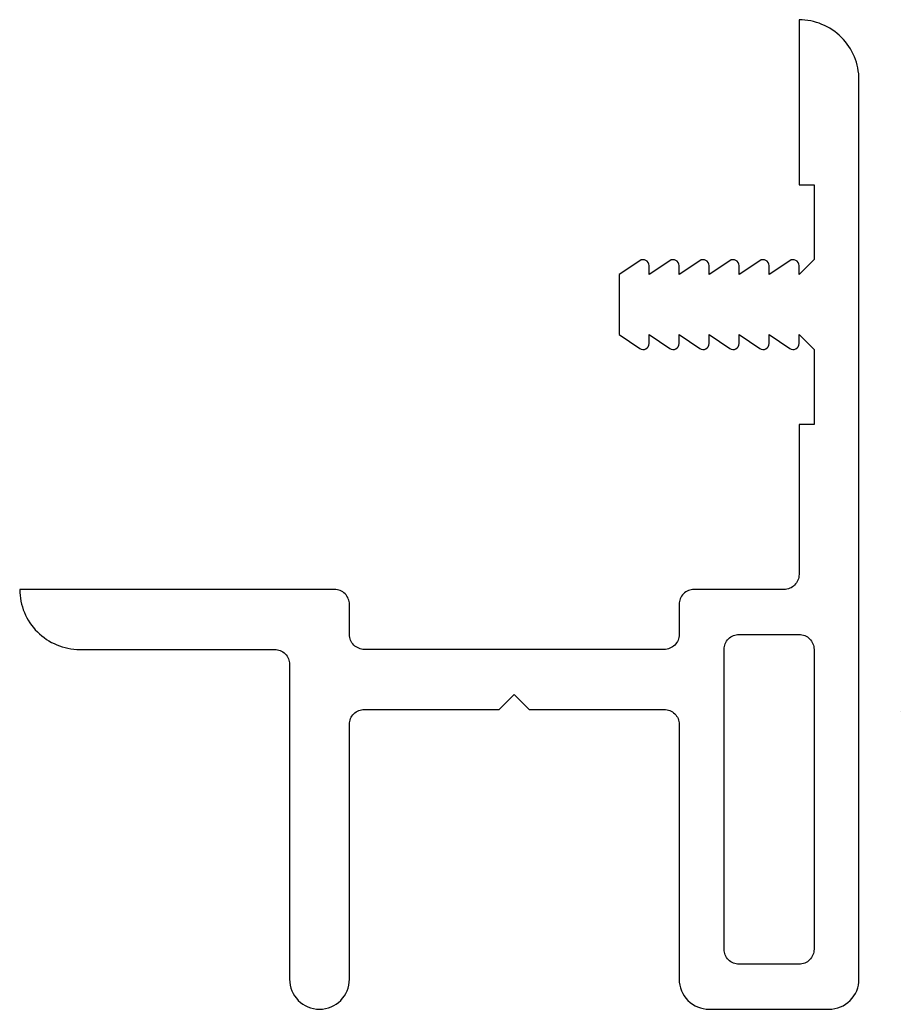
# Model space of a CAD drawing. Extents: x 509.6 to 539, y 430.6 to 463.6.
import ezdxf

# ---------------------------------------------------------------- set-up
doc = ezdxf.new("R2010")
doc.units = 0
doc.layers.get('0').update_dxf_attribs({"linetype": 'CONTINUOUS'})

msp = doc.modelspace()

# ---------------------------------------------------------------- linework, layer by layer
msp.add_line((538.968, 440.51), (538.968, 440.51))
for points in [[(535.28, 452.621, 0.601416), (535.592, 452.787), (535.592, 453.087), (536.092, 452.587), (536.092, 450.087), (535.592, 450.087), (535.592, 445.087, -0.414214), (535.092, 444.587), (532.092, 444.587, 0.414214), (531.592, 444.087), (531.592, 443.087, -0.414214), (531.092, 442.587), (521.092, 442.587, -0.414214), (520.592, 443.087), (520.592, 444.087, 0.414214), (520.092, 444.587), (509.592, 444.587, 0.414214), (511.592, 442.587), (518.092, 442.587, -0.414214), (518.592, 442.087), (518.592, 431.587, 1), (520.592, 431.587), (520.592, 440.087, -0.414214), (521.092, 440.587), (525.592, 440.587), (526.092, 441.087), (526.592, 440.587), (531.092, 440.587, -0.414214), (531.592, 440.087), (531.592, 431.587, 0.414214), (532.592, 430.587), (536.592, 430.587, 0.414214), (537.592, 431.587), (537.592, 461.587, 0.414214), (535.592, 463.587), (535.592, 458.087), (536.092, 458.087), (536.092, 455.587), (535.592, 455.087), (535.592, 455.387, 0.601416), (535.28, 455.552), (534.592, 455.087), (534.592, 455.387, 0.601416), (534.28, 455.552), (533.592, 455.087), (533.592, 455.387, 0.601416), (533.28, 455.552), (532.592, 455.087), (532.592, 455.387, 0.601416), (532.28, 455.552), (531.592, 455.087), (531.592, 455.387, 0.601416), (531.28, 455.552), (530.592, 455.087), (530.592, 455.387, 0.601416), (530.28, 455.552), (529.592, 455.087), (529.592, 453.087), (530.28, 452.621, 0.601416), (530.592, 452.787), (530.592, 453.087), (531.28, 452.621, 0.601416), (531.592, 452.787), (531.592, 453.087), (532.28, 452.621, 0.601416), (532.592, 452.787), (532.592, 453.087), (533.28, 452.621, 0.601416), (533.592, 452.787), (533.592, 453.087), (534.28, 452.621, 0.601416), (534.592, 452.787), (534.592, 453.087)], [(536.092, 432.587, -0.414214), (535.592, 432.087), (533.592, 432.087, -0.414214), (533.092, 432.587), (533.092, 442.587, -0.414214), (533.592, 443.087), (535.592, 443.087, -0.414214), (536.092, 442.587)]]:
    msp.add_lwpolyline(points, format="xyb", close=True)

doc.saveas('drawing.dxf')
